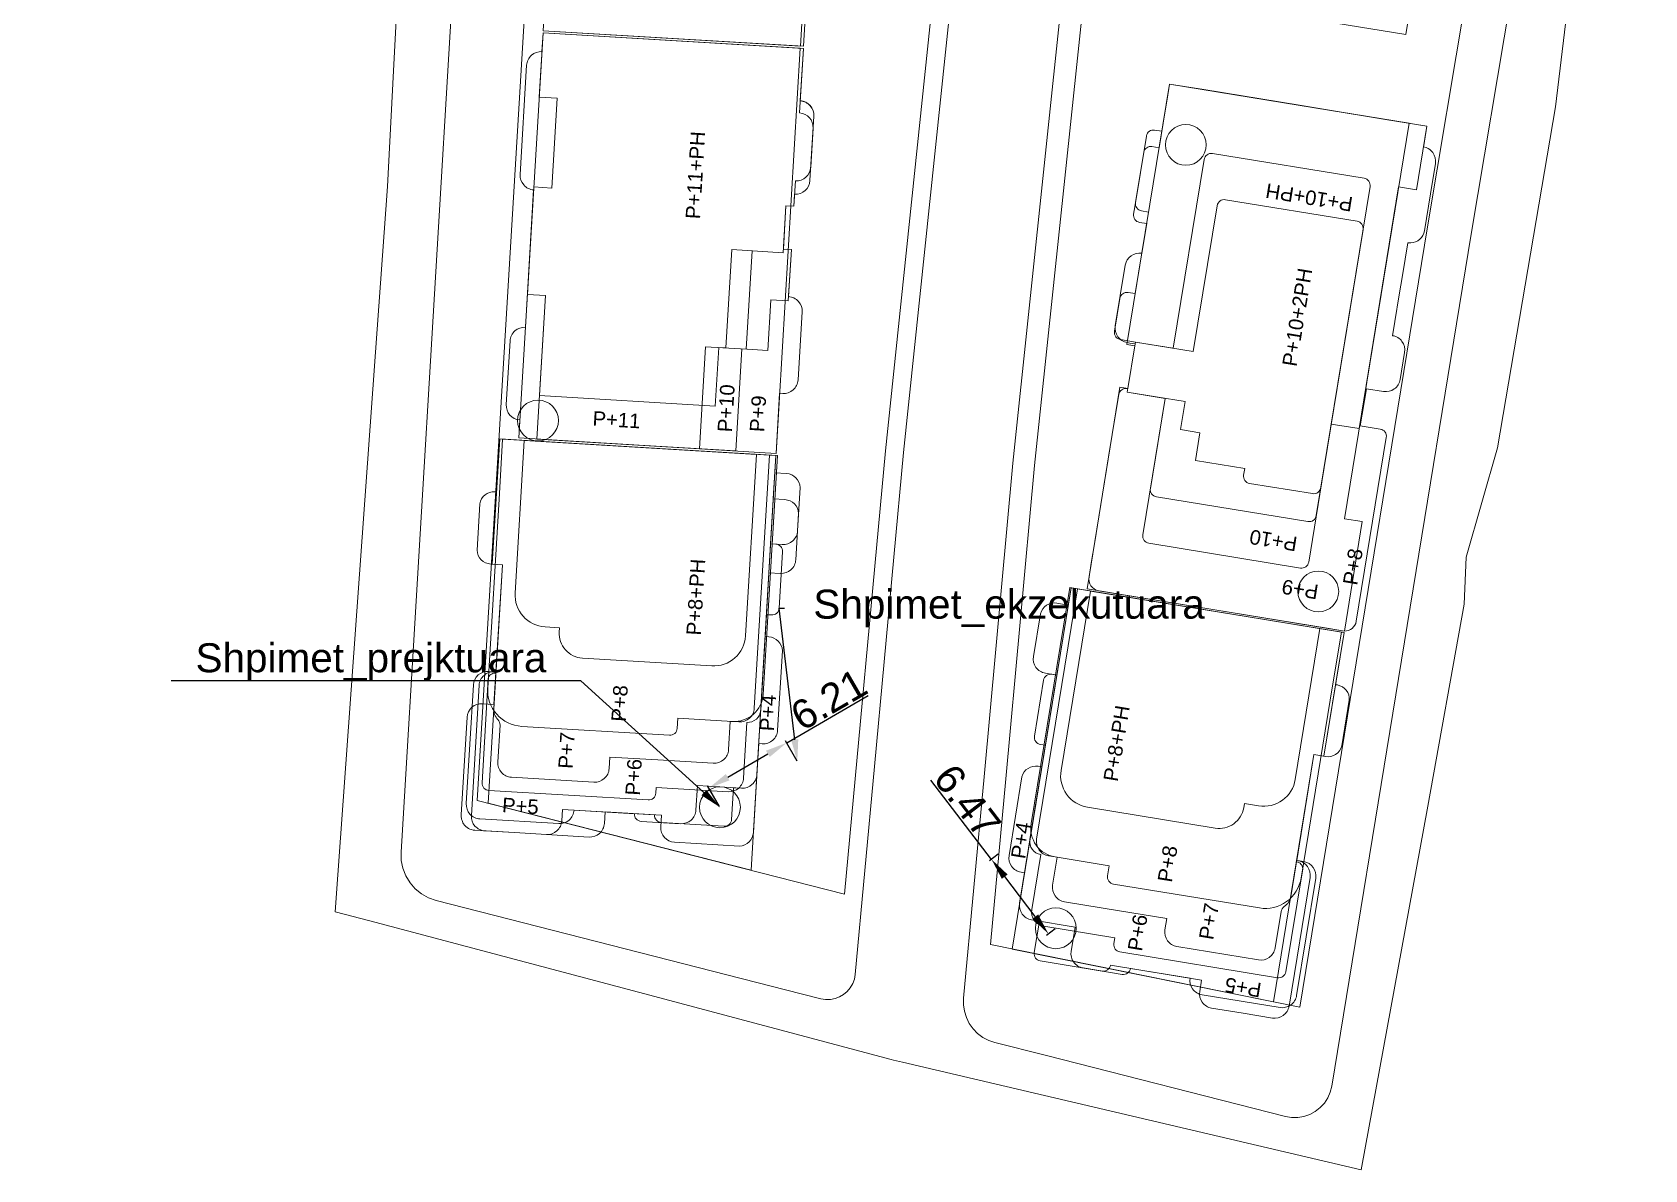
# Model space of a CAD drawing. Header units: metres. Extents: x 7511332 to 7511470, y 4692177 to 4692416.
# Drawn here: x 7511332.3 to 7511443.6, y 4692176.9 to 4692255.4 of the extents above; entities that cross this region are included whole.
import ezdxf
from ezdxf import colors
from ezdxf.entities.mleader import LeaderData, LeaderLine
from ezdxf.math import Vec2, Vec3

# ---------------------------------------------------------------- set-up
doc = ezdxf.new("R2010")
doc.units = ezdxf.units.M
doc.header["$PDMODE"] = 32
doc.header["$PDSIZE"] = 0.75
doc.linetypes.add('Long Dashed', pattern=[5291.666508, 3174.999952, -2116.666555])
for name, color, linetype, lineweight, true_color in [('2D Drafting - General_Pen_No__106', 171, 'Continuous', 0, 0xaaaaff), ('2D Drafting - General_Pen_No__112', 7, 'Continuous', 0, 0xd5aaaa), ('A - Situacioni_Pen_No__103', 7, 'Continuous', 0, 0xffcc99), ('A - Situacioni_Pen_No__104', 7, 'Continuous', 0, 0x96e196), ('Drawing & Figure_Pen_No__112', 7, 'Continuous', 0, 0xd5aaaa)]:
    doc.layers.add(name, color=color, linetype=linetype, lineweight=lineweight, true_color=true_color)
for name, color, linetype, lineweight in [('A - Ndertesa 5 - 2D Drafting - General_Pen_No__20', 1, 'Continuous', 0), ('dimenzionet', 1, 'Continuous', 0), ('ParcRePo', 7, 'Continuous', 0)]:
    doc.layers.add(name, color=color, linetype=linetype, lineweight=lineweight)
doc.styles.add('GENERATED_STYLE_1', font='arial.ttf')
doc.styles.get("Standard").update_dxf_attribs({"font": 'arial.ttf'})
doc.dimstyles.get("Standard").update_dxf_attribs({"dimtxt": 1.5, "dimasz": 0.18, "dimexe": 0.18, "dimexo": 0.0625, "dimgap": 0.09, "dimtad": 1, "dimtoh": 1, "dimzin": 0, "dimdsep": 46, "dimtxsty": 'Standard', "dimcen": 0.09, "dimse1": 1, "dimse2": 1, "dimsd1": 1, "dimsd2": 1, "dimadec": 0, "dimazin": 0, "dimtfac": 1, "dimtofl": 0, "dimtmove": 0, "dimatfit": 3, "dimfxl": 1, "dimtolj": 1, "dimtzin": 0, "dimarcsym": 0})

# ---------------------------------------------------------------- blocks, each defined once
blk = doc.blocks.new('*D59')
at = {"layer": 'Defpoints', "color": 0, "transparency": 16777216}
for p in [(7511385.15, 4692205.01, 619.68), (7511379.02, 4692203.21), (7511379.79, 4692201.89)]:
    blk.add_point(p, dxfattribs=at)
at = {"layer": 'dimenzionet', "color": 0, "lineweight": -2, "transparency": 16777216}
for p, q in [((7511384.39, 4692206.33), (7511390.02, 4692209.6)), ((7511385.12, 4692205.06), (7511384.3, 4692206.48)), ((7511380.32, 4692203.96), (7511383.09, 4692205.57)), ((7511379.75, 4692201.94), (7511378.93, 4692203.36))]:
    blk.add_line(p, q, dxfattribs=at)
at = {"layer": 'dimenzionet', "color": 0, "transparency": 16777216}
for points in [[(7511382.96, 4692205.79), (7511383.22, 4692205.36), (7511384.39, 4692206.33)], [(7511380.19, 4692204.18), (7511380.44, 4692203.74), (7511379.02, 4692203.21)]]:
    blk.add_solid(points, dxfattribs=at)
at = {"layer": 'dimenzionet', "color": 0, "transparency": 16777216, "insert": (7511387.3, 4692209.31), "char_height": 2, "attachment_point": 5, "rotation": 30.1617}
blk.add_mtext('\\A1;6.21', dxfattribs=at)
blk = doc.blocks.new('*D60')
at = {"layer": 'Defpoints', "color": 0, "transparency": 16777216}
for p in [(7511399.03, 4692198.68, 619.78), (7511402.46, 4692193.15), (7511402.97, 4692193.54)]:
    blk.add_point(p, dxfattribs=at)
at = {"layer": 'dimenzionet', "color": 0, "lineweight": -2, "transparency": 16777216}
for p, q in [((7511398.53, 4692198.29), (7511394.34, 4692203.76)), ((7511398.98, 4692198.64), (7511398.38, 4692198.18)), ((7511401.55, 4692194.34), (7511399.44, 4692197.1)), ((7511402.92, 4692193.5), (7511402.32, 4692193.04))]:
    blk.add_line(p, q, dxfattribs=at)
at = {"layer": 'dimenzionet', "color": 0, "transparency": 16777216}
for points in [[(7511399.64, 4692197.25), (7511399.24, 4692196.95), (7511398.53, 4692198.29)], [(7511401.75, 4692194.49), (7511401.35, 4692194.19), (7511402.46, 4692193.15)]]:
    blk.add_solid(points, dxfattribs=at)
at = {"layer": 'dimenzionet', "color": 0, "transparency": 16777216, "insert": (7511396.86, 4692202.3), "char_height": 2, "attachment_point": 5, "rotation": 307.4303}
blk.add_mtext('\\A1;6.47', dxfattribs=at)

msp = doc.modelspace()

# ---------------------------------------------------------------- linework, layer by layer
at = {"layer": '2D Drafting - General_Pen_No__106', "color": 161, "linetype": 'Continuous', "true_color": 0xaaaaff}
for points in [[(7511387.64, 4692292.834), (7511386.797, 4692278.76), (7511386.46, 4692278.78), (7511386.281, 4692275.786), (7511386.618, 4692275.766), (7511385.339, 4692254.403), (7511367.584, 4692255.466), (7511369.882, 4692293.897)], [(7511432.83, 4692290.034), (7511415.065, 4692292.938), (7511409.371, 4692258.1), (7511427.137, 4692255.206)], [(7511385.33, 4692254.253), (7511383.658, 4692226.305), (7511365.9, 4692227.368), (7511367.573, 4692255.316)], [(7511422.888, 4692214.043), (7511424.122, 4692221.592), (7511422.888, 4692221.794), (7511427.348, 4692249.082), (7511410.816, 4692251.784), (7511407.88, 4692233.822), (7511408.423, 4692233.733), (7511407.939, 4692230.773), (7511407.397, 4692230.862), (7511405.122, 4692216.946)], [(7511383.649, 4692226.155), (7511381.936, 4692197.54), (7511363.78, 4692202.171), (7511364.765, 4692218.619), (7511364.067, 4692218.661), (7511364.584, 4692227.296)], [(7511417.998, 4692188.453), (7511420.787, 4692205.52), (7511421.477, 4692205.407), (7511422.872, 4692213.944), (7511404.024, 4692217.025), (7511399.951, 4692192.105)]]:
    msp.add_lwpolyline(points, close=True, dxfattribs=at)
at = {"layer": '2D Drafting - General_Pen_No__112', "color": 9, "linetype": 'Continuous', "true_color": 0xd5aaaa}
msp.add_lwpolyline([(7511367.584, 4692255.466), (7511385.552, 4692254.39), (7511385.762, 4692257.903, -0.2679457)], format="xyb", dxfattribs=at)
for points in [[(7511383.657, 4692226.304), (7511383.905, 4692230.446), (7511384.118, 4692230.433, 0.4142136), (7511385.176, 4692231.371), (7511385.456, 4692236.064, 0.4142136), (7511384.518, 4692237.122), (7511384.712, 4692240.366), (7511384.163, 4692240.399), (7511384.342, 4692243.393), (7511384.891, 4692243.36), (7511384.941, 4692244.184, 0.4142004), (7511385.999, 4692245.122), (7511386.265, 4692249.564, 0.4142136), (7511385.327, 4692250.622), (7511385.543, 4692254.241), (7511367.575, 4692255.316), (7511367.497, 4692254.019, 0.4142136), (7511366.439, 4692253.08), (7511365.988, 4692245.544, 0.4142136), (7511366.926, 4692244.486), (7511366.359, 4692235.003, 0.4142136), (7511365.299, 4692234.065), (7511365.035, 4692229.673, 0.4140693), (7511365.975, 4692228.615), (7511365.9, 4692227.367)], [(7511385.543, 4692254.241), (7511385.327, 4692250.647, -0.4006775), (7511386.265, 4692249.564), (7511385.999, 4692245.122, -0.4142004), (7511384.941, 4692244.184), (7511384.891, 4692243.36), (7511384.342, 4692243.393), (7511384.148, 4692240.15), (7511380.605, 4692240.362), (7511380.199, 4692233.574), (7511379.7, 4692233.604), (7511379.458, 4692229.561), (7511367.328, 4692230.287), (7511367.742, 4692237.195), (7511366.495, 4692237.269), (7511366.938, 4692244.685), (7511368.185, 4692244.611), (7511368.556, 4692250.8), (7511367.309, 4692250.874), (7511367.575, 4692255.316)], [(7511385.543, 4692254.241), (7511385.327, 4692250.647, -0.4006775), (7511386.265, 4692249.564), (7511385.999, 4692245.122, -0.4142004), (7511384.941, 4692244.184), (7511384.891, 4692243.36), (7511384.342, 4692243.393), (7511384.148, 4692240.15), (7511382.003, 4692240.278), (7511381.597, 4692233.49), (7511378.788, 4692233.658), (7511378.367, 4692226.62), (7511367.149, 4692227.291), (7511367.742, 4692237.195), (7511366.495, 4692237.269), (7511366.938, 4692244.685), (7511368.185, 4692244.611), (7511368.556, 4692250.8), (7511367.309, 4692250.874), (7511367.575, 4692255.316)], [(7511385.543, 4692254.241), (7511385.277, 4692249.799, -0.4006775), (7511386.215, 4692248.741), (7511386.054, 4692246.046, -0.4142004), (7511384.996, 4692245.107), (7511384.891, 4692243.36), (7511384.342, 4692243.393), (7511384.163, 4692240.399), (7511384.712, 4692240.366), (7511384.5, 4692236.823), (7511383.302, 4692236.894), (7511383.093, 4692233.401), (7511381.296, 4692233.508), (7511380.875, 4692226.47), (7511367.149, 4692227.291), (7511367.742, 4692237.195), (7511366.495, 4692237.269), (7511366.938, 4692244.685), (7511368.185, 4692244.611), (7511368.556, 4692250.8), (7511367.309, 4692250.874), (7511367.575, 4692255.316)], [(7511421.702, 4692214.236), (7511422.887, 4692214.043, 0.3779645), (7511423.706, 4692214.719), (7511425.779, 4692227.4, 0.4142136), (7511425.366, 4692227.975), (7511423.985, 4692228.2), (7511424.404, 4692230.766), (7511425.588, 4692230.573, 0.4142136), (7511426.737, 4692231.398), (7511427.043, 4692233.273, 0.2015128), (7511426.862, 4692234.027, 0.1963146), (7511426.217, 4692234.422), (7511426.379, 4692235.409), (7511426.677, 4692237.234), (7511426.895, 4692238.567), (7511427.266, 4692240.837, 0.050382), (7511427.466, 4692240.824, 0.356394), (7511428.414, 4692241.662), (7511428.832, 4692244.221), (7511429.172, 4692246.301, 0.2015128), (7511428.991, 4692247.054, 0.1445033), (7511428.541, 4692247.397, 0.050382), (7511428.347, 4692247.449), (7511428.363, 4692247.547), (7511428.581, 4692248.881), (7511425.719, 4692249.348), (7511419.797, 4692250.316), (7511413.185, 4692251.397), (7511410.816, 4692251.784), (7511410.646, 4692250.744), (7511410.284, 4692248.526), (7511409.79, 4692248.607, 0.405729), (7511409.219, 4692248.209, 0.0072638), (7511409.216, 4692248.194), (7511408.418, 4692243.309), (7511408.337, 4692242.816, 0.4142136), (7511408.75, 4692242.242), (7511409.243, 4692242.161), (7511408.909, 4692240.113, 0.4141934), (7511407.76, 4692239.288), (7511407.075, 4692235.093, 0.4142136), (7511407.901, 4692233.945), (7511408.068, 4692233.918), (7511408.443, 4692233.856), (7511408.423, 4692233.733), (7511407.939, 4692230.773), (7511407.89, 4692230.781, 0.4142139), (7511407.316, 4692230.368), (7511406.727, 4692226.766), (7511405.63, 4692220.055), (7511405.413, 4692218.723), (7511405.259, 4692217.785, 0.3970778), (7511405.912, 4692216.819), (7511405.912, 4692216.817)], [(7511428.581, 4692248.881), (7511427.863, 4692244.488), (7511426.63, 4692244.69), (7511423.904, 4692228.011), (7511421.978, 4692228.326), (7511420.421, 4692218.803, -0.4142136), (7511419.847, 4692218.39), (7511409.385, 4692220.1, -0.4142136), (7511408.972, 4692220.675), (7511410.513, 4692230.099), (7511407.899, 4692230.526), (7511408.464, 4692233.98), (7511407.427, 4692234.149, -0.4142136), (7511407.015, 4692234.723), (7511407.386, 4692236.993, -0.4142136), (7511407.96, 4692237.406), (7511408.453, 4692237.325), (7511409.373, 4692242.95), (7511408.879, 4692243.031, -0.4142136), (7511408.466, 4692243.605), (7511409.035, 4692247.083, -0.4002991), (7511409.605, 4692247.472), (7511410.098, 4692247.392), (7511410.816, 4692251.784)], [(7511424.655, 4692244.708, 0.4142136), (7511424.242, 4692245.282), (7511413.78, 4692246.992, 0.4142136), (7511413.206, 4692246.58), (7511411.077, 4692233.553), (7511408.464, 4692233.98), (7511407.899, 4692230.526), (7511410.513, 4692230.099), (7511409.496, 4692223.882, 0.4142136), (7511409.909, 4692223.307), (7511420.371, 4692221.598, 0.4142136), (7511420.945, 4692222.01)], [(7511424.171, 4692241.748, 0.4142136), (7511423.759, 4692242.322), (7511414.678, 4692243.806, 0.4142139), (7511414.104, 4692243.393), (7511412.459, 4692233.327), (7511408.464, 4692233.98), (7511407.899, 4692230.526), (7511411.895, 4692229.873), (7511411.581, 4692227.949), (7511412.913, 4692227.731), (7511412.598, 4692225.806), (7511416.003, 4692225.25), (7511415.931, 4692224.807, 0.4142136), (7511416.344, 4692224.233), (7511420.686, 4692223.523, 0.4142136), (7511421.26, 4692223.936)]]:
    msp.add_lwpolyline(points, format="xyb", close=True, dxfattribs=at)
at = {"layer": 'A - Ndertesa 5 - 2D Drafting - General_Pen_No__20', "color": 1, "linetype": 'Continuous', "lineweight": 0}
for centre in [(7511411.942, 4692247.588), (7511367.225, 4692228.568), (7511421.085, 4692216.774), (7511379.786, 4692201.887), (7511402.966, 4692193.538)]:
    msp.add_circle(centre, 1.41, dxfattribs=at)
at = {"layer": 'A - Situacioni_Pen_No__103', "color": 31, "linetype": 'Long Dashed', "true_color": 0xffcc99, "flags": 128}
msp.add_lwpolyline([(7511337.981, 4692416.015), (7511332.316, 4692303.516), (7511332.332, 4692302.937), (7511332.437, 4692302.371), (7511332.628, 4692301.829), (7511332.901, 4692301.322), (7511333.249, 4692300.865), (7511333.664, 4692300.466), (7511334.136, 4692300.137), (7511334.653, 4692299.885), (7511335.206, 4692299.714), (7511355.683, 4692295.126), (7511357.127, 4692294.676), (7511358.484, 4692293.997), (7511359.713, 4692293.109), (7511360.783, 4692292.033), (7511361.665, 4692290.798), (7511362.335, 4692289.437), (7511362.778, 4692287.986), (7511362.979, 4692286.483), (7511362.936, 4692284.973), (7511357.777, 4692198.781), (7511357.792, 4692198.221), (7511357.902, 4692197.676), (7511358.104, 4692197.159), (7511358.391, 4692196.683), (7511358.756, 4692196.264), (7511359.188, 4692195.914), (7511359.673, 4692195.643), (7511360.201, 4692195.458), (7511384.316, 4692189.283), (7511386.744, 4692188.674), (7511387.074, 4692188.621), (7511387.404, 4692188.625), (7511387.728, 4692188.686), (7511388.037, 4692188.802), (7511388.321, 4692188.968), (7511388.573, 4692189.182), (7511388.784, 4692189.435), (7511388.949, 4692189.72), (7511389.062, 4692190.03), (7511389.122, 4692190.359), (7511390.445, 4692204.689), (7511392.447, 4692226.366), (7511396.895, 4692268.722), (7511401.873, 4692311.019), (7511402.395, 4692315.018), (7511407.38, 4692353.248), (7511407.956, 4692360.099), (7511408.188, 4692361.931), (7511408.719, 4692363.706), (7511409.532, 4692365.371), (7511410.607, 4692366.881), (7511411.914, 4692368.194), (7511413.418, 4692369.276), (7511415.079, 4692370.098), (7511416.851, 4692370.638), (7511418.689, 4692370.88), (7511420.536, 4692370.82), (7511433.258, 4692369.351), (7511433.901, 4692369.332), (7511434.533, 4692369.424), (7511435.14, 4692369.624), (7511435.704, 4692369.924), (7511436.207, 4692370.318), (7511436.635, 4692370.792), (7511436.976, 4692371.333), (7511437.218, 4692371.924), (7511437.355, 4692372.548), (7511437.382, 4692373.186), (7511437.299, 4692373.824), (7511431.381, 4692400.749)], dxfattribs=at)
msp.add_lwpolyline([(7511419.24, 4692180.484), (7511419.67, 4692180.484), (7511420.094, 4692180.554), (7511420.501, 4692180.694), (7511420.879, 4692180.899), (7511421.218, 4692181.163), (7511421.509, 4692181.48), (7511421.743, 4692181.84), (7511421.915, 4692182.234), (7511422.02, 4692182.655), (7511431.627, 4692241.432), (7511442.908, 4692308.471), (7511443.559, 4692312.277), (7511443.618, 4692312.939), (7511443.573, 4692313.598), (7511443.424, 4692314.241), (7511443.174, 4692314.852), (7511442.832, 4692315.417), (7511442.404, 4692315.919), (7511441.902, 4692316.348), (7511441.338, 4692316.692), (7511440.727, 4692316.943), (7511440.08, 4692317.094), (7511414.188, 4692321.021), (7511413.669, 4692321.058), (7511413.155, 4692321.012), (7511412.654, 4692320.886), (7511412.18, 4692320.682), (7511411.745, 4692320.405), (7511411.358, 4692320.063), (7511411.031, 4692319.664), (7511410.771, 4692319.218), (7511410.586, 4692318.737), (7511410.477, 4692318.228), (7511409.931, 4692314.035), (7511409.416, 4692310.089), (7511404.449, 4692267.885), (7511400.011, 4692225.621), (7511398.013, 4692203.99), (7511396.602, 4692188.712), (7511396.596, 4692188.256), (7511396.661, 4692187.809), (7511396.795, 4692187.378), (7511396.995, 4692186.973), (7511397.256, 4692186.605), (7511397.572, 4692186.282), (7511397.934, 4692186.012), (7511398.334, 4692185.803), (7511398.766, 4692185.658), (7511402.239, 4692184.786), (7511418.812, 4692180.556)], close=True, dxfattribs=at)
msp.add_lwpolyline([(7511419.24, 4692180.484), (7511419.67, 4692180.484), (7511420.094, 4692180.554), (7511420.501, 4692180.694), (7511420.879, 4692180.899), (7511421.218, 4692181.163), (7511421.509, 4692181.48), (7511421.743, 4692181.84), (7511421.915, 4692182.234), (7511422.02, 4692182.655), (7511431.627, 4692241.432), (7511442.908, 4692308.471), (7511443.559, 4692312.277), (7511443.618, 4692312.939), (7511443.573, 4692313.598), (7511443.424, 4692314.241), (7511443.174, 4692314.852), (7511442.832, 4692315.417), (7511442.404, 4692315.919), (7511441.902, 4692316.348), (7511441.338, 4692316.692), (7511440.727, 4692316.943), (7511440.08, 4692317.094), (7511414.188, 4692321.021), (7511413.669, 4692321.058), (7511413.155, 4692321.012), (7511412.654, 4692320.886), (7511412.18, 4692320.682), (7511411.745, 4692320.405), (7511411.358, 4692320.063), (7511411.031, 4692319.664), (7511410.771, 4692319.218), (7511410.586, 4692318.737), (7511410.477, 4692318.228), (7511409.931, 4692314.035), (7511409.416, 4692310.089), (7511404.449, 4692267.885), (7511400.011, 4692225.621), (7511398.013, 4692203.99), (7511396.602, 4692188.712), (7511396.596, 4692188.256), (7511396.661, 4692187.809), (7511396.795, 4692187.378), (7511396.995, 4692186.973), (7511397.256, 4692186.605), (7511397.572, 4692186.282), (7511397.934, 4692186.012), (7511398.334, 4692185.803), (7511398.766, 4692185.658), (7511402.239, 4692184.786), (7511418.812, 4692180.556)], close=True, dxfattribs=at)
at = {"layer": 'A - Situacioni_Pen_No__104', "color": 81, "linetype": 'Long Dashed', "true_color": 0x96e196, "flags": 128}
msp.add_lwpolyline([(7511364.078, 4692296.378, -0.1533425), (7511368.189, 4692288.421), (7511363.038, 4692202.36), (7511388.378, 4692195.896), (7511391.203, 4692226.489), (7511395.653, 4692268.86), (7511400.633, 4692311.173), (7511401.155, 4692315.18), (7511406.137, 4692353.381), (7511406.253, 4692354.758), (7511374.505, 4692359.826)], format="xyb", dxfattribs=at)
msp.add_lwpolyline([(7511405.94, 4692267.719), (7511410.905, 4692309.905), (7511411.832, 4692317.015), (7511440.507, 4692312.58), (7511439.901, 4692308.981), (7511428.618, 4692241.931), (7511419.817, 4692188.085), (7511398.45, 4692192.409), (7511399.507, 4692203.852), (7511401.504, 4692225.474)], close=True, dxfattribs=at)
at = {"layer": 'Drawing & Figure_Pen_No__112', "color": 9, "linetype": 'Continuous', "true_color": 0xd5aaaa}
for points in [[(7511371.811, 4692200.766), (7511371.858, 4692201.565), (7511375.751, 4692201.332), (7511375.704, 4692200.533, 0.4142136), (7511376.642, 4692199.476), (7511381.134, 4692199.207, 0.3866134), (7511382.092, 4692200.151), (7511382.14, 4692200.95), (7511383.165, 4692218.069), (7511383.963, 4692218.021, 0.4142136), (7511385.021, 4692218.96), (7511385.212, 4692222.154, 0.3866134), (7511384.268, 4692223.112), (7511383.469, 4692223.16), (7511383.649, 4692226.155), (7511364.584, 4692227.296), (7511364.366, 4692223.652), (7511364.248, 4692223.659, 0.3866134), (7511363.213, 4692222.823), (7511363.022, 4692219.625, 0.3866134), (7511363.966, 4692218.667), (7511364.765, 4692218.619), (7511364.188, 4692208.987), (7511363.389, 4692209.034, 0.4142128), (7511362.332, 4692208.096), (7511361.928, 4692201.358, 0.0759096), (7511361.956, 4692201.057, 0.0846815), (7511362.091, 4692200.749, 0.2367343), (7511362.867, 4692200.3), (7511365.607, 4692200.136), (7511370.753, 4692199.828, 0.4142136)], [(7511369.712, 4692201.694, -0.4142136), (7511368.654, 4692200.755), (7511363.214, 4692201.081, -0.4142136), (7511362.275, 4692202.139), (7511362.765, 4692210.324, -0.4142128), (7511363.823, 4692211.262), (7511364.322, 4692211.233), (7511364.765, 4692218.619), (7511363.966, 4692218.667, -0.3866134), (7511363.022, 4692219.625), (7511363.213, 4692222.823, -0.3866134), (7511364.248, 4692223.659), (7511364.366, 4692223.652), (7511364.584, 4692227.296), (7511383.649, 4692226.155), (7511383.577, 4692224.957), (7511384.375, 4692224.909, -0.3866134), (7511385.32, 4692223.951), (7511385.141, 4692220.956, -0.4142136), (7511384.083, 4692220.018), (7511383.284, 4692220.065), (7511382.944, 4692214.376), (7511382.331, 4692204.144, -0.4142136), (7511381.273, 4692203.205), (7511378.229, 4692203.388), (7511378.127, 4692201.691, -0.4142136), (7511377.069, 4692200.752), (7511374.344, 4692200.915, -0.4142136), (7511373.875, 4692201.444)], [(7511368.866, 4692200.943, -0.4142136), (7511367.808, 4692200.004), (7511365.607, 4692200.136), (7511363.565, 4692200.258, -0.4142136), (7511362.627, 4692201.316), (7511363.165, 4692210.3, -0.4142136), (7511364.223, 4692211.239), (7511364.322, 4692211.233), (7511364.765, 4692218.619), (7511363.966, 4692218.667, -0.3866134), (7511363.022, 4692219.625), (7511363.213, 4692222.823, -0.3866134), (7511364.248, 4692223.659), (7511364.366, 4692223.652), (7511364.584, 4692227.296), (7511383.649, 4692226.155), (7511383.577, 4692224.957), (7511384.375, 4692224.909, -0.3866134), (7511385.32, 4692223.951), (7511385.141, 4692220.956, -0.4142136), (7511384.083, 4692220.018), (7511383.284, 4692220.065), (7511382.901, 4692213.662), (7511383.15, 4692213.647, -0.3866134), (7511384.095, 4692212.689), (7511383.766, 4692207.199, -0.4142136), (7511382.708, 4692206.26), (7511382.459, 4692206.275), (7511382.331, 4692204.144, -0.4142136), (7511381.273, 4692203.205), (7511380.724, 4692203.238), (7511380.593, 4692201.042, -0.4142136), (7511380.064, 4692200.573), (7511375.741, 4692200.832, -0.4142136), (7511375.272, 4692201.361), (7511368.914, 4692201.741)], [(7511363.833, 4692203.047, -0.4142136), (7511363.363, 4692203.576), (7511363.794, 4692210.763, -0.4142136), (7511364.317, 4692211.133), (7511364.765, 4692218.619), (7511363.966, 4692218.667, -0.3866134), (7511363.022, 4692219.625), (7511363.213, 4692222.823, -0.3866134), (7511364.248, 4692223.659), (7511364.366, 4692223.652), (7511364.584, 4692227.296), (7511383.649, 4692226.155), (7511383.284, 4692220.065), (7511383.633, 4692220.045, -0.4142136), (7511384.103, 4692219.516), (7511383.87, 4692215.623, -0.4142136), (7511383.341, 4692215.153), (7511382.991, 4692215.174), (7511382.944, 4692214.376), (7511382.597, 4692208.586, -0.4142136), (7511381.645, 4692207.741), (7511381.415, 4692203.898, -0.4142136), (7511380.357, 4692202.96), (7511375.386, 4692203.257), (7511375.362, 4692202.858, -0.4142136), (7511374.833, 4692202.389)], [(7511366.101, 4692207.47, -0.4142136), (7511363.755, 4692210.114), (7511364.558, 4692223.54), (7511364.782, 4692227.284), (7511383.748, 4692226.149), (7511382.763, 4692209.678, -0.4142136), (7511380.647, 4692207.801), (7511376.873, 4692208.027), (7511376.832, 4692207.328, -0.4142136), (7511376.303, 4692206.859)], [(7511365.39, 4692203.956, -0.4142136), (7511364.451, 4692205.014), (7511364.604, 4692207.559, 0.2134218), (7511364.459, 4692207.941, -0.2134218), (7511364.171, 4692208.705), (7511364.765, 4692218.619), (7511364.067, 4692218.661), (7511364.366, 4692223.652), (7511364.584, 4692227.296), (7511383.199, 4692226.181), (7511382.154, 4692208.713, -0.4142136), (7511381.096, 4692207.774), (7511380.497, 4692207.81), (7511380.38, 4692205.864, -0.4142136), (7511379.322, 4692204.925), (7511375.499, 4692205.154), (7511372.185, 4692205.352), (7511372.137, 4692204.554, -0.4142136), (7511371.079, 4692203.615)], [(7511381.554, 4692213.707, -0.4142136), (7511379.223, 4692211.64), (7511370.292, 4692212.174, -0.4142136), (7511368.693, 4692213.976), (7511368.711, 4692214.273), (7511367.714, 4692214.332, -0.4142136), (7511365.646, 4692216.663), (7511366.276, 4692227.194), (7511382.304, 4692226.235)], [(7511412.898, 4692189.178, 0.4142136), (7511413.724, 4692188.03), (7511415.899, 4692187.675), (7511417.918, 4692187.345, 0.4142136), (7511419.066, 4692188.17), (7511420.518, 4692197.052, 0.4142136), (7511419.693, 4692198.201), (7511419.594, 4692198.217), (7511420.787, 4692205.52), (7511421.577, 4692205.391, 0.3866134), (7511422.709, 4692206.118), (7511423.226, 4692209.28, 0.3866134), (7511422.4, 4692210.323), (7511422.284, 4692210.342), (7511422.872, 4692213.944), (7511404.024, 4692217.025), (7511403.83, 4692215.84), (7511403.041, 4692215.969, 0.3866134), (7511401.909, 4692215.242), (7511401.425, 4692212.282, 0.4142136), (7511402.25, 4692211.134), (7511403.04, 4692211.004), (7511402.005, 4692204.674), (7511401.758, 4692204.714, 0.3866134), (7511400.626, 4692203.987), (7511399.739, 4692198.559, 0.4142136), (7511400.565, 4692197.411), (7511400.811, 4692197.371), (7511400.467, 4692195.263, 0.4142136), (7511401.293, 4692194.115), (7511401.835, 4692194.026), (7511401.48, 4692191.855, 0.4142136), (7511401.893, 4692191.281), (7511406.167, 4692190.583, 0.4142136), (7511406.741, 4692190.995), (7511413.027, 4692189.968)], [(7511412.238, 4692190.097, 0.4142136), (7511413.063, 4692188.949), (7511418.442, 4692188.07, 0.4142136), (7511419.59, 4692188.895), (7511420.913, 4692196.988, 0.4142128), (7511420.087, 4692198.136), (7511419.594, 4692198.217), (7511420.787, 4692205.52), (7511421.577, 4692205.391, 0.3866134), (7511422.709, 4692206.118), (7511423.226, 4692209.28, 0.3866134), (7511422.4, 4692210.323), (7511422.284, 4692210.342), (7511422.872, 4692213.944), (7511404.024, 4692217.025), (7511403.83, 4692215.84), (7511403.041, 4692215.969, 0.3866134), (7511401.909, 4692215.242), (7511401.425, 4692212.282, 0.4142136), (7511402.25, 4692211.134), (7511403.04, 4692211.004), (7511402.12, 4692205.379), (7511400.467, 4692195.263, 0.4142136), (7511401.293, 4692194.115), (7511404.303, 4692193.623), (7511404.028, 4692191.945, 0.4142136), (7511404.854, 4692190.797), (7511407.548, 4692190.357, 0.4142136), (7511408.122, 4692190.77)], [(7511418.271, 4692190.124, 0.4142136), (7511418.845, 4692190.537), (7511420.007, 4692197.643, 0.4142136), (7511419.578, 4692198.118), (7511420.787, 4692205.52), (7511421.577, 4692205.391, 0.3866134), (7511422.709, 4692206.118), (7511423.226, 4692209.28, 0.3866134), (7511422.4, 4692210.323), (7511422.284, 4692210.342), (7511422.872, 4692213.944), (7511404.024, 4692217.025), (7511403.04, 4692211.004), (7511402.694, 4692211.061, 0.4142136), (7511402.12, 4692210.648), (7511401.491, 4692206.799, 0.4142136), (7511401.904, 4692206.225), (7511402.249, 4692206.169), (7511402.12, 4692205.379), (7511401.185, 4692199.655, 0.4142136), (7511401.928, 4692198.622), (7511401.307, 4692194.822, 0.4142136), (7511402.132, 4692193.674), (7511407.047, 4692192.871), (7511406.983, 4692192.476, 0.4142136), (7511407.395, 4692191.902)], [(7511417.031, 4692194.937, 0.4142136), (7511419.902, 4692197.001), (7511422.071, 4692210.275), (7511422.676, 4692213.976), (7511403.925, 4692217.041), (7511401.263, 4692200.757, 0.4142136), (7511402.915, 4692198.46), (7511406.645, 4692197.851), (7511406.532, 4692197.16, 0.4142136), (7511406.945, 4692196.586)], [(7511416.952, 4692191.353, 0.4142136), (7511418.1, 4692192.179), (7511418.512, 4692194.695, -0.2134218), (7511418.736, 4692195.036, 0.2134218), (7511419.185, 4692195.718), (7511420.787, 4692205.52), (7511421.477, 4692205.407), (7511422.284, 4692210.342), (7511422.872, 4692213.944), (7511404.468, 4692216.952), (7511401.645, 4692199.681, 0.4142136), (7511402.471, 4692198.533), (7511403.063, 4692198.436), (7511402.748, 4692196.512, 0.4142136), (7511403.574, 4692195.363), (7511407.354, 4692194.746), (7511410.63, 4692194.21), (7511410.501, 4692193.421, 0.4142136), (7511411.327, 4692192.272)], [(7511403.329, 4692204.422, 0.4142136), (7511405.147, 4692201.892), (7511413.978, 4692200.449, 0.4142136), (7511415.934, 4692201.855), (7511415.981, 4692202.148), (7511416.968, 4692201.987, 0.4142136), (7511419.497, 4692203.806), (7511421.199, 4692214.217), (7511405.353, 4692216.807)]]:
    msp.add_lwpolyline(points, format="xyb", close=True, dxfattribs=at)
at = {"layer": 'ParcRePo', "flags": 128}
msp.add_lwpolyline([(7511438.476, 4692258.633), (7511437.466, 4692250.214), (7511433.445, 4692226.686), (7511431.285, 4692219.136), (7511431.165, 4692215.906), (7511428.644, 4692201.967), (7511424.053, 4692176.878), (7511392.374, 4692184.299), (7511391.774, 4692184.439), (7511391.754, 4692184.439), (7511391.594, 4692184.479), (7511374.173, 4692189.119), (7511355.624, 4692194.06), (7511353.224, 4692194.68), (7511356.019, 4692233.288), (7511356.846, 4692244.708), (7511357.263, 4692252.689), (7511359.038, 4692286.715)], dxfattribs=at)

# ---------------------------------------------------------------- texts
at = {"layer": 'Drawing & Figure_Pen_No__112', "color": 9, "linetype": 'Continuous', "lineweight": 13, "true_color": 0xd5aaaa, "char_height": 1, "attachment_point": 7, "style": 'GENERATED_STYLE_1'}
for s, insert, rotation in [('\\A1;P+11+PH', (7511378.407, 4692242.444), 86.57385), ('\\A1;P+10+PH', (7511423.529, 4692243.977), 170.71748), ('\\A1;P+10+2PH', (7511419.587, 4692232.243), 80.71748), ('\\A1;P+10', (7511380.624, 4692227.738), 86.57385), ('\\A1;P+9', (7511382.843, 4692227.748), 86.57385), ('\\A1;P+11', (7511370.968, 4692228.225), 356.57385), ('\\A1;P+10', (7511419.699, 4692220.539), 170.71748), ('\\A1;P+8', (7511423.774, 4692217.154), 80.71748), ('\\A1;P+8+PH', (7511378.474, 4692213.721), 86.57478), ('\\A1;P+9', (7511421.159, 4692217.227), 170.71748), ('\\A1;P+8', (7511373.294, 4692207.762), 86.57478), ('\\A1;P+4', (7511383.512, 4692207.112), 86.57478), ('\\A1;P+8+PH', (7511407.243, 4692203.609), 80.71748), ('\\A1;P+7', (7511369.619, 4692204.518), 86.57478), ('\\A1;P+6', (7511374.263, 4692202.672), 86.57478), ('\\A1;P+5', (7511364.722, 4692201.543), 356.57478), ('\\A1;P+4', (7511400.842, 4692198.276), 80.71748), ('\\A1;P+8', (7511410.985, 4692196.656), 80.71748), ('\\A1;P+7', (7511413.824, 4692192.689), 80.71748), ('\\A1;P+6', (7511408.92, 4692191.905), 80.71748), ('\\A1;P+5', (7511417.221, 4692189.759), 170.71748)]:
    msp.add_mtext(s, dxfattribs=dict(at, insert=insert, rotation=rotation))

# ---------------------------------------------------------------- dimensions: what is measured, and where the dimension line sits
at = {"layer": 'dimenzionet'}
for base, p1, p2, angle, picture, middle in [((7511379.02, 4692203.206), (7511385.154, 4692205.006, 619.683), (7511379.786, 4692201.887), 210.16168, '*D59', (7511387.862, 4692208.344)), ((7511402.462, 4692193.151), (7511399.032, 4692198.678, 619.776), (7511402.966, 4692193.538), 307.4303, '*D60', (7511395.979, 4692201.621))]:
    dim = msp.add_linear_dim(base=base, p1=p1, p2=p2, angle=angle, dimstyle='Standard', override={"dimtxt": 2, "dimasz": 1.5, "dimtoh": 0, "dimcen": 0, "dimse1": 0, "dimse2": 0, "dimsd1": 0, "dimsd2": 0}, dxfattribs=at)
    dim.commit()
    dim.dimension.update_dxf_attribs({"geometry": picture, "text_midpoint": middle, "dimtype": 161})

# ---------------------------------------------------------------- leaders
at = {"layer": 'dimenzionet', "color": 6}
ml = msp.add_multileader_mtext('Standard', dxfattribs=at)
ml.set_content('Shpimet_ekzekutuara', color=6)
ml.set_leader_properties()
ml.build(insert=Vec2(0, 0))
ml.multileader.update_dxf_attribs({"text_right_attachment_type": 6, "dogleg_length": 0.36, "arrow_head_size": 1.5})
ctx = ml.context
ctx.base_point, ctx.char_height, ctx.arrow_head_size, ctx.plane_origin = Vec3(7511384.23, 4692215.623), 2, 1.5, Vec3(7511385.123, 4692205.06)
ctx.right_attachment = 6
notes = []
notes.append((ctx, [(1, (1, 1, 0), (7511383.87, 4692215.623), (1, 0), 0.36, [(0, [(7511385.123, 4692205.06)], 0, [])])]))
ctx.mtext.insert, ctx.mtext.flow_direction = Vec3(7511386.23, 4692216.9), 5
at = {"layer": 'dimenzionet'}
ml = msp.add_multileader_mtext('Standard', dxfattribs=at)
ml.set_content('Shpimet_prejktuara', color=256)
ml.set_leader_properties()
ml.build(insert=Vec2(0, 0))
ml.multileader.update_dxf_attribs({"text_right_attachment_type": 6, "dogleg_length": 0.36, "arrow_head_size": 1.5})
ctx = ml.context
ctx.base_point, ctx.char_height, ctx.arrow_head_size, ctx.plane_origin = Vec3(7511341.827, 4692211.908), 2, 1.5, Vec3(7511379.786, 4692201.887)
ctx.right_attachment, ctx.text_align_type = 6, 2
notes.append((ctx, [(0, (1, 1, 0), (7511370.171, 4692210.614), (-1, 0), 0.36, [(0, [(7511379.786, 4692201.887)], 0, [])])]))
ctx.mtext.insert, ctx.mtext.alignment, ctx.mtext.flow_direction = Vec3(7511367.811, 4692213.202), 3, 5
for ctx, leaders in notes:
    for number, flags, end, landing, length, lines in leaders:
        leader = LeaderData()
        leader.index, (leader.has_last_leader_line, leader.has_dogleg_vector, leader.attachment_direction) = number, flags
        leader.last_leader_point, leader.dogleg_vector, leader.dogleg_length = Vec3(end), Vec3(landing), length
        for number, points, colour, breaks in lines:
            line = LeaderLine()
            line.index, line.vertices, line.color, line.breaks = number, Vec3.list(points), colors.encode_raw_color(colour), breaks
            leader.lines.append(line)
        ctx.leaders.append(leader)

doc.saveas('drawing.dxf')
